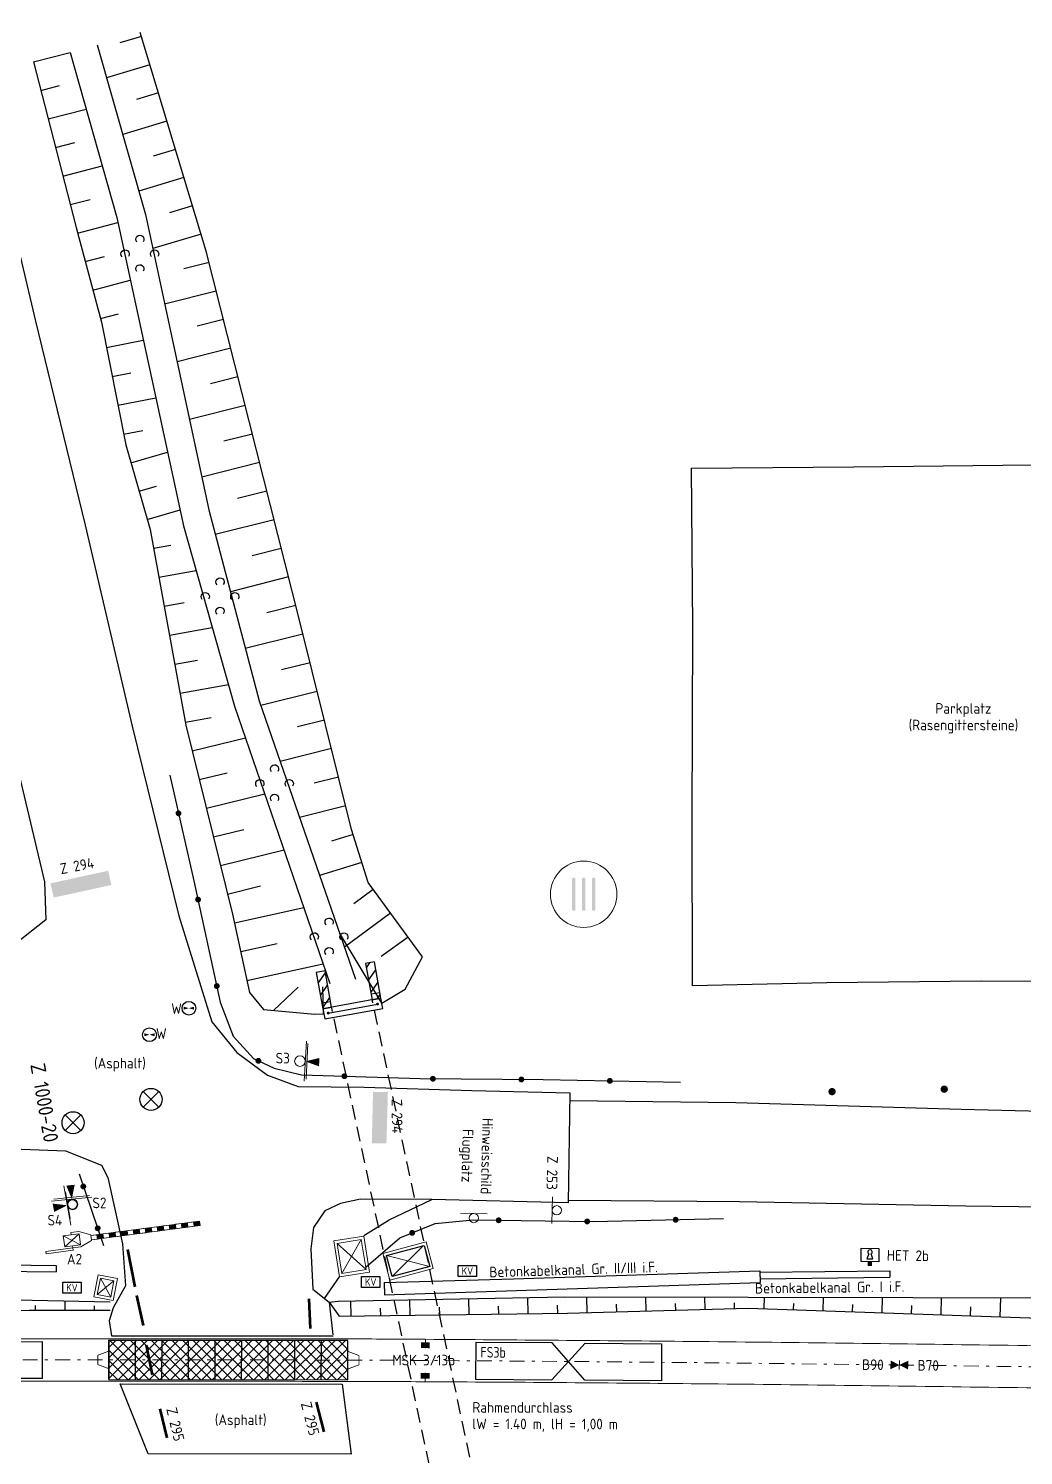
# Model space of a CAD drawing. Header units: metres. Extents: x 3570518 to 3570657, y 5731001 to 5731105.
# Drawn here: x 3570582.91 to 3570616.63, y 5731056.21 to 5731104.6 of the extents above; entities that cross this region are included whole.
import ezdxf
from ezdxf.enums import TextEntityAlignment as Align

# ---------------------------------------------------------------- set-up
doc = ezdxf.new("R2010")
doc.units = ezdxf.units.M
doc.header["$LTSCALE"] = 10
doc.header["$MEASUREMENT"] = 0
doc.linetypes.add('( Dashdot )', pattern=[1.001, 0.5, -0.25, 0.001, -0.25])
doc.linetypes.add('( Dashed )', pattern=[0.75, 0.5, -0.25])
for name, color, linetype in [('VG-BLO-Bauwerke', 7, 'Continuous'), ('VG-BLO-befestigte Flächen', 7, 'Continuous'), ('VG-BLO-BUE Belag', 7, 'Continuous'), ('VG-BLO-Einfriedungen', 7, 'Continuous'), ('VG-BLO-Gleisschotter', 7, 'Continuous'), ('VG-BLO-Kabeltiefbau', 7, 'Continuous'), ('VG-BLO-LST', 7, 'Continuous'), ('VG-BLO-Schotter', 7, 'Continuous'), ('VG-BLO-Strassen_Wege', 7, 'Continuous'), ('VG-BLO-Topographie', 7, 'Continuous'), ('VG-BLO-Versorgung', 7, 'Continuous'), ('VG-BLO-Vkz', 7, 'Continuous')]:
    doc.layers.add(name, color=color, linetype=linetype)
for name, color, linetype, lineweight in [('VG-BLO-Buesicherung', 7, 'Continuous', 13), ('VG-BLO-Fahrbahnmarkierung', 7, 'Continuous', 53), ('VG-BLO-Gleise', 7, 'Continuous', 20)]:
    doc.layers.add(name, color=color, linetype=linetype, lineweight=lineweight)
doc.styles.add('ISO8', font='isocp.shx')
doc.styles.add('ISOCP', font='isocp.shx')
doc.styles.add('Style-isocp', font='isocp.shx')

# ---------------------------------------------------------------- blocks, each defined once
blk = doc.blocks.new('KBlech')
at = {"layer": 'VG-BLO-BUE Belag', "const_width": 0.025, "flags": 128}
for points in [[(-0.014, -0.292), (-0.375, -0.157), (-0.375, 0.158), (-0.014, 0.293)], [(-0.014, 0.293), (-0.014, 0.327)], [(0, -0.327), (0, 0.327)], [(-0.014, -0.327), (-0.014, -0.292)]]:
    blk.add_lwpolyline(points, dxfattribs=at)
blk = doc.blocks.new('Schalter')
at = {"layer": 'VG-BLO-LST', "ltscale": 0.1, "flags": 128}
blk.add_lwpolyline([(-0.2, 0.35), (0.2, 0.35), (0.2, 0.05), (-0.2, 0.05)], close=True, dxfattribs=at)
blk.add_lwpolyline([(-0.029, 0.226), (-0.068, 0.11), (0.068, 0.11), (0.029, 0.226)], dxfattribs=at)
at = {"layer": 'VG-BLO-LST', "ltscale": 0.1}
blk.add_arc((0, 0.267), 0.05, 305.2614, 234.7386, dxfattribs=at)
at = {"layer": 'VG-BLO-LST', "ltscale": 0.1, "extrusion": (0, 0, -1)}
blk.add_solid([(0.05, 0.05), (-0.05, 0.05), (0.05, -0.05), (-0.05, -0.05)], dxfattribs=at)
blk = doc.blocks.new('Schaltkontakt')
at = {"layer": 'VG-BLO-befestigte Flächen', "linetype": 'Continuous', "lineweight": 0}
blk.add_line((0, -0.3), (0, 0), dxfattribs=at)
blk.add_solid([(-0.15, -0.1), (0.15, -0.1), (-0.15, -0.3), (0.15, -0.3)], dxfattribs=at)
blk = doc.blocks.new('KV_1')
at = {"layer": 'VG-BLO-LST', "linetype": 'Continuous', "flags": 128}
blk.add_lwpolyline([(-0.25, 0.15), (0.25, 0.15), (0.25, -0.15), (-0.25, -0.15)], close=True, dxfattribs=at)
at = {"layer": 'VG-BLO-LST', "linetype": 'Continuous', "style": 'ISO8'}
blk.add_text('KV', height=0.2, dxfattribs=at).set_placement((0, 0), align=Align.MIDDLE_CENTER)
blk = doc.blocks.new('Schacht-1')
at = {"layer": 'VG-BLO-Versorgung'}
for p, q in [((-0.354, 0.354), (0.354, -0.354)), ((-0.354, -0.354), (0.354, 0.354))]:
    blk.add_line(p, q, dxfattribs=at)
blk.add_circle((0, 0), 0.5, dxfattribs=at)
blk = doc.blocks.new('Geländer')
at = {"layer": 'VG-BLO-Bauwerke', "linetype": 'Continuous', "lineweight": 0}
h = blk.add_hatch(color=256, dxfattribs=at)
edge = h.paths.add_edge_path()
edge.add_arc((0, 0), 0.1, 359.99999, 719.99999)
blk = doc.blocks.new('Poller')
at = {"layer": 'VG-BLO-Einfriedungen', "ltscale": 0.1}
h = blk.add_hatch(color=256, dxfattribs=at)
edge = h.paths.add_edge_path()
edge.add_arc((0, 0), 0.1, 0, 360)
blk = doc.blocks.new('115101')
at = {"layer": 'VG-BLO-Versorgung'}
blk.add_circle((0, 0), 0.232, dxfattribs=at)
for points in [[(0, 0), (-0.175, -0.05), (-0.175, 0.05)], [(0.175, -0.05), (0, 0), (0.175, 0.05)]]:
    blk.add_solid(points, dxfattribs=at)
blk = doc.blocks.new('Lz-RB-AK')
at = {"layer": 'VG-BLO-Buesicherung', "linetype": 'Continuous', "lineweight": 13}
blk.add_line((0.12, -0.451), (0.12, 0.459), dxfattribs=at)
at = {"layer": 'VG-BLO-Buesicherung', "lineweight": 20, "ltscale": 0.1}
blk.add_line((0.159, -0.401), (0.159, 0.409), dxfattribs=at)
at = {"layer": 'VG-BLO-Buesicherung', "linetype": 'Continuous', "lineweight": 13}
blk.add_circle((0, 0), 0.12, dxfattribs=at)
at = {"layer": 'VG-BLO-Buesicherung', "linetype": 'Continuous', "lineweight": 0, "extrusion": (0, 0, -1)}
blk.add_solid([(-0.12, 0), (-0.436, -0.095), (-0.436, 0.095)], dxfattribs=at)
blk = doc.blocks.new('Lz-RB')
at = {"layer": 'VG-BLO-Buesicherung', "linetype": 'Continuous', "lineweight": 13}
blk.add_line((0.12, -0.451), (0.12, 0.459), dxfattribs=at)
blk.add_circle((0, 0), 0.12, dxfattribs=at)
at = {"layer": 'VG-BLO-Buesicherung', "linetype": 'Continuous', "lineweight": 0, "extrusion": (0, 0, -1)}
blk.add_solid([(-0.12, 0), (-0.436, -0.095), (-0.436, 0.095)], dxfattribs=at)
blk = doc.blocks.new('Vkz_1')
at = {"layer": 'VG-BLO-Vkz', "linetype": 'Continuous', "lineweight": 20}
blk.add_line((-0.455, -0.158), (0.455, -0.158), dxfattribs=at)
at = {"layer": 'VG-BLO-Vkz', "linetype": 'Continuous', "lineweight": 0}
blk.add_circle((0, 0), 0.158, dxfattribs=at)
blk = doc.blocks.new('Schranke_4m2')
at = {"layer": 'VG-BLO-Buesicherung', "ltscale": 0.2}
for p, q in [((0.263, -0.182), (-0.263, 0.182)), ((-0.263, 0.182), (0.262, 0.182)), ((-0.263, 0.182), (-0.262, -0.182)), ((-0.262, -0.182), (0.262, 0.182)), ((0, 0.182), (0, 0.255)), ((0, 0.255), (0.262, 0.255)), ((0.262, 0.182), (0.263, -0.182)), ((-0.9, -0.255), (0, -0.255)), ((-0.262, -0.182), (0.263, -0.182)), ((0, -0.182), (0, -0.255)), ((0, -0.255), (0, -0.327)), ((0, -0.255), (0.263, -0.255))]:
    blk.add_line(p, q, dxfattribs=at)
at = {"layer": 'VG-BLO-Buesicherung', "ltscale": 0.2, "flags": 128}
for points in [[(0.262, 0.255), (0.637, 0.091), (0.639, 0.073)], [(-0.9, -0.327), (-0.9, -0.255)], [(-0.9, -0.327), (0, -0.327)], [(0.263, -0.255), (0.637, -0.091), (0.639, -0.073)]]:
    blk.add_lwpolyline(points, dxfattribs=at)
for points in [[(0.639, 0.073), (4.239, 0.073), (4.239, -0.073), (0.639, -0.073)], [(0.639, 0.073), (0.839, 0.073), (0.839, -0.073), (0.639, -0.073)], [(1.039, 0.073), (1.239, 0.073), (1.239, -0.073), (1.039, -0.073)], [(1.439, 0.073), (1.639, 0.073), (1.639, -0.073), (1.439, -0.073)], [(1.839, 0.073), (2.039, 0.073), (2.039, -0.073), (1.839, -0.073)], [(2.239, 0.073), (2.439, 0.073), (2.439, -0.073), (2.239, -0.073)], [(2.639, 0.073), (2.839, 0.073), (2.839, -0.073), (2.639, -0.073)], [(3.039, 0.073), (3.239, 0.073), (3.239, -0.073), (3.039, -0.073)], [(3.439, 0.073), (3.639, 0.073), (3.639, -0.073), (3.439, -0.073)], [(3.839, 0.073), (4.039, 0.073), (4.039, -0.073), (3.839, -0.073)]]:
    blk.add_lwpolyline(points, close=True, dxfattribs=at)
at = {"layer": 'VG-BLO-Buesicherung', "ltscale": 0.2, "extrusion": (0, 0, -1)}
for points in [[(-0.839, 0.073), (-1.039, 0.073), (-0.839, -0.073), (-1.039, -0.073)], [(-1.239, 0.073), (-1.439, 0.073), (-1.239, -0.073), (-1.439, -0.073)], [(-2.039, 0.073), (-2.239, 0.073), (-2.039, -0.073), (-2.239, -0.073)], [(-2.439, 0.073), (-2.639, 0.073), (-2.439, -0.073), (-2.639, -0.073)], [(-2.839, 0.073), (-3.039, 0.073), (-2.839, -0.073), (-3.039, -0.073)], [(-4.039, 0.073), (-4.239, 0.073), (-4.039, -0.073), (-4.239, -0.073)]]:
    blk.add_solid(points, dxfattribs=at)
at = {"layer": 'VG-BLO-Buesicherung', "ltscale": 0.2}
for points in [[(1.639, 0.073), (1.839, 0.073), (1.639, -0.073), (1.839, -0.073)], [(3.239, 0.073), (3.439, 0.073), (3.239, -0.073), (3.439, -0.073)], [(3.639, 0.073), (3.839, 0.073), (3.639, -0.073), (3.839, -0.073)]]:
    blk.add_solid(points, dxfattribs=at)
blk = doc.blocks.new('Gebuesch')
at = {"layer": 'VG-BLO-Schotter', "ltscale": 0.2, "extrusion": (0, 0, -1)}
for centre in [(0, 0.5), (0.5, 0), (-0.5, 0), (0, -0.5)]:
    blk.add_arc(centre, 0.139, 317.0326, 217.2426, dxfattribs=at)
blk = doc.blocks.new('SW_1')
at = {"layer": 'VG-BLO-Gleise'}
blk.add_line((0, -0.15), (0, 0.15), dxfattribs=at)
at = {"layer": 'VG-BLO-Gleise', "extrusion": (0, 0, -1)}
blk.add_solid([(0.3, 0.15), (0, 0), (0.3, -0.15)], dxfattribs=at)
at = {"layer": 'VG-BLO-Gleise'}
blk.add_solid([(0.3, 0.15), (0, 0), (0.3, -0.15)], dxfattribs=at)
blk = doc.blocks.new('Q3')
at = {"lineweight": 0}
h = blk.add_hatch(color=256, dxfattribs=at)
edge = h.paths.add_edge_path()
edge.add_spline(control_points=[(-0.449, -0.75), (-0.524, -0.75), (-0.524, -0.675)], knot_values=[0, 0, 0, 1, 1, 1], degree=2, periodic=0)
edge.add_line((-0.524, -0.675), (-0.524, 0.675))
edge.add_spline(control_points=[(-0.524, 0.675), (-0.524, 0.75), (-0.449, 0.75)], knot_values=[0, 0, 0, 1, 1, 1], degree=2, periodic=0)
edge.add_spline(control_points=[(-0.449, 0.75), (-0.374, 0.75), (-0.374, 0.675)], knot_values=[0, 0, 0, 1, 1, 1], degree=2, periodic=0)
edge.add_line((-0.374, 0.675), (-0.374, -0.675))
edge.add_spline(control_points=[(-0.374, -0.675), (-0.374, -0.75), (-0.449, -0.75)], knot_values=[0, 0, 0, 1, 1, 1], degree=2, periodic=0)
h = blk.add_hatch(color=256, dxfattribs=at)
edge = h.paths.add_edge_path()
edge.add_spline(control_points=[(0.001, -0.75), (-0.074, -0.75), (-0.074, -0.675)], knot_values=[0, 0, 0, 1, 1, 1], degree=2, periodic=0)
edge.add_line((-0.074, -0.675), (-0.074, 0.675))
edge.add_spline(control_points=[(-0.074, 0.675), (-0.074, 0.75), (0.001, 0.75)], knot_values=[0, 0, 0, 1, 1, 1], degree=2, periodic=0)
edge.add_spline(control_points=[(0.001, 0.75), (0.076, 0.75), (0.076, 0.675)], knot_values=[0, 0, 0, 1, 1, 1], degree=2, periodic=0)
edge.add_line((0.076, 0.675), (0.076, -0.675))
edge.add_spline(control_points=[(0.076, -0.675), (0.076, -0.75), (0.001, -0.75)], knot_values=[0, 0, 0, 1, 1, 1], degree=2, periodic=0)
h = blk.add_hatch(color=256, dxfattribs=at)
edge = h.paths.add_edge_path()
edge.add_spline(control_points=[(0.45, -0.75), (0.375, -0.75), (0.375, -0.675)], knot_values=[0, 0, 0, 1, 1, 1], degree=2, periodic=0)
edge.add_line((0.375, -0.675), (0.375, 0.675))
edge.add_spline(control_points=[(0.375, 0.675), (0.375, 0.75), (0.45, 0.75)], knot_values=[0, 0, 0, 1, 1, 1], degree=2, periodic=0)
edge.add_spline(control_points=[(0.45, 0.75), (0.525, 0.75), (0.525, 0.675)], knot_values=[0, 0, 0, 1, 1, 1], degree=2, periodic=0)
edge.add_line((0.525, 0.675), (0.525, -0.675))
edge.add_spline(control_points=[(0.525, -0.675), (0.525, -0.75), (0.45, -0.75)], knot_values=[0, 0, 0, 1, 1, 1], degree=2, periodic=0)
at = {"lineweight": 0, "ltscale": 0.1}
blk.add_circle((0, 0), 1.5, dxfattribs=at)
blk = doc.blocks.new('Leitplanke')
at = {"layer": 'VG-BLO-Einfriedungen', "ltscale": 0.1}
h = blk.add_hatch(color=256, dxfattribs=at)
edge = h.paths.add_edge_path()
edge.add_arc((0, 0), 0.2, 359.99999, 719.99999)

msp = doc.modelspace()

# ---------------------------------------------------------------- linework, layer by layer
at = {"layer": 'VG-BLO-Bauwerke'}
for p, q in [((3570594.358, 5731072.754), (3570594.475, 5731072.924)), ((3570592.725, 5731072.232), (3570592.967, 5731072.58)), ((3570594.434, 5731072.337), (3570594.675, 5731072.686)), ((3570592.801, 5731071.814), (3570593.043, 5731072.163)), ((3570594.51, 5731071.92), (3570594.751, 5731072.268)), ((3570592.877, 5731071.397), (3570593.119, 5731071.746)), ((3570594.721, 5731071.698), (3570594.827, 5731071.851))]:
    msp.add_line(p, q, dxfattribs=at)
at = {"layer": 'VG-BLO-Bauwerke', "ltscale": 0.1}
for p, q in [((3570593.178, 5731071.417), (3570592.955, 5731072.647)), ((3570592.847, 5731071.56), (3570593.143, 5731071.614)), ((3570593.062, 5731071.218), (3570594.735, 5731071.522)), ((3570594.52, 5731071.865), (3570594.815, 5731071.918)), ((3570592.946, 5731071.019), (3570594.913, 5731071.377))]:
    msp.add_line(p, q, dxfattribs=at)
at = {"layer": 'VG-BLO-Bauwerke', "linetype": '( Dashed )', "ltscale": 0.1}
for p, q in [((3570598.804, 5731051.758), (3570594.552, 5731071.689)), ((3570597.435, 5731051.466), (3570593.182, 5731071.396))]:
    msp.add_line(p, q, dxfattribs=at)
at = {"layer": 'VG-BLO-Bauwerke', "ltscale": 0.1, "flags": 128}
for points in [[(3570594.556, 5731071.668), (3570594.851, 5731071.721), (3570594.627, 5731072.951), (3570594.332, 5731072.898)], [(3570592.883, 5731071.364), (3570593.178, 5731071.417), (3570592.955, 5731072.647), (3570592.659, 5731072.593)], [(3570592.946, 5731071.019), (3570594.913, 5731071.377), (3570594.851, 5731071.721), (3570592.883, 5731071.364)]]:
    msp.add_lwpolyline(points, close=True, dxfattribs=at)
at = {"layer": 'VG-BLO-befestigte Flächen', "ltscale": 0.1}
msp.add_line((3570592.935, 5731061.541), (3570593.444, 5731062.273), dxfattribs=at)
at = {"layer": 'VG-BLO-befestigte Flächen', "ltscale": 0.1, "flags": 128}
for points in [[(3570605.382, 5731089.693), (3570610.88, 5731089.745), (3570616.93, 5731089.806), (3570621.956, 5731089.829), (3570626.007, 5731089.863), (3570626.006, 5731084.252), (3570626.074, 5731077.959), (3570626.116, 5731072.345), (3570621.659, 5731072.267), (3570615.195, 5731072.299), (3570609.966, 5731072.239), (3570605.411, 5731072.145), (3570605.398, 5731077.77), (3570605.418, 5731084.307), (3570605.382, 5731089.693)], [(3570594.268, 5731063.676), (3570595.126, 5731064.205), (3570596.57, 5731064.892)]]:
    msp.add_lwpolyline(points, dxfattribs=at)
at = {"layer": 'VG-BLO-BUE Belag', "ltscale": 0.1}
for p, q in [((3570585.629, 5731058.788), (3570585.631, 5731060.123)), ((3570585.652, 5731060.123), (3570593.709, 5731060.114)), ((3570586.529, 5731058.787), (3570586.531, 5731060.122)), ((3570587.429, 5731058.786), (3570587.431, 5731060.121)), ((3570588.329, 5731058.785), (3570588.331, 5731060.12)), ((3570589.229, 5731058.784), (3570589.231, 5731060.119)), ((3570590.129, 5731058.783), (3570590.131, 5731060.118)), ((3570591.029, 5731058.782), (3570591.031, 5731060.117)), ((3570591.929, 5731058.781), (3570591.931, 5731060.116)), ((3570592.829, 5731058.78), (3570592.831, 5731060.115)), ((3570593.729, 5731058.779), (3570593.731, 5731060.114))]:
    msp.add_line(p, q, dxfattribs=at)
at = {"layer": 'VG-BLO-BUE Belag'}
for p, q in [((3570585.629, 5731058.82), (3570586.933, 5731060.121)), ((3570585.63, 5731059.881), (3570585.873, 5731060.122)), ((3570585.63, 5731059.527), (3570586.226, 5731060.122)), ((3570585.63, 5731059.174), (3570586.58, 5731060.122)), ((3570585.647, 5731060.123), (3570586.98, 5731058.786)), ((3570585.95, 5731058.787), (3570587.287, 5731060.121)), ((3570586, 5731060.122), (3570587.334, 5731058.786)), ((3570586.304, 5731058.787), (3570587.64, 5731060.12)), ((3570586.354, 5731060.122), (3570587.687, 5731058.785)), ((3570586.657, 5731058.787), (3570587.994, 5731060.12)), ((3570586.707, 5731060.121), (3570588.041, 5731058.785)), ((3570587.011, 5731058.786), (3570588.347, 5731060.12)), ((3570587.061, 5731060.121), (3570588.394, 5731058.785)), ((3570587.364, 5731058.786), (3570588.701, 5731060.119)), ((3570587.414, 5731060.121), (3570588.748, 5731058.784)), ((3570587.718, 5731058.785), (3570589.054, 5731060.119)), ((3570587.768, 5731060.12), (3570589.102, 5731058.784)), ((3570588.072, 5731058.785), (3570589.408, 5731060.118)), ((3570588.122, 5731060.12), (3570589.455, 5731058.783)), ((3570588.425, 5731058.785), (3570589.762, 5731060.118)), ((3570588.475, 5731060.12), (3570589.809, 5731058.783)), ((3570588.779, 5731058.784), (3570590.115, 5731060.118)), ((3570588.829, 5731060.119), (3570590.162, 5731058.783)), ((3570589.132, 5731058.784), (3570590.469, 5731060.117)), ((3570589.182, 5731060.119), (3570590.516, 5731058.782)), ((3570589.486, 5731058.783), (3570590.822, 5731060.117)), ((3570589.536, 5731060.118), (3570590.869, 5731058.782)), ((3570589.839, 5731058.783), (3570591.176, 5731060.117)), ((3570589.889, 5731060.118), (3570591.223, 5731058.781)), ((3570590.193, 5731058.783), (3570591.529, 5731060.116)), ((3570590.243, 5731060.118), (3570591.576, 5731058.781)), ((3570590.546, 5731058.782), (3570591.883, 5731060.116)), ((3570590.596, 5731060.117), (3570591.93, 5731058.781)), ((3570590.9, 5731058.782), (3570592.236, 5731060.115)), ((3570590.95, 5731060.117), (3570592.284, 5731058.78)), ((3570591.254, 5731058.781), (3570592.59, 5731060.115)), ((3570591.304, 5731060.116), (3570592.637, 5731058.78)), ((3570591.607, 5731058.781), (3570592.944, 5731060.115)), ((3570591.657, 5731060.116), (3570592.991, 5731058.78)), ((3570591.961, 5731058.781), (3570593.297, 5731060.114)), ((3570592.011, 5731060.116), (3570593.344, 5731058.779)), ((3570592.314, 5731058.78), (3570593.651, 5731060.114)), ((3570592.364, 5731060.115), (3570593.698, 5731058.779)), ((3570592.718, 5731060.115), (3570593.73, 5731059.101)), ((3570593.071, 5731060.114), (3570593.73, 5731059.454)), ((3570593.425, 5731060.114), (3570593.73, 5731059.808)), ((3570585.63, 5731059.785), (3570586.627, 5731058.787)), ((3570585.63, 5731059.432), (3570586.273, 5731058.787)), ((3570592.668, 5731058.78), (3570593.73, 5731059.84)), ((3570593.021, 5731058.779), (3570593.73, 5731059.487)), ((3570585.63, 5731059.078), (3570585.92, 5731058.787)), ((3570593.375, 5731058.779), (3570593.73, 5731059.133)), ((3570593.728, 5731058.779), (3570593.729, 5731058.779))]:
    msp.add_line(p, q, dxfattribs=at)
at = {"layer": 'VG-BLO-BUE Belag', "ltscale": 0.1, "flags": 128}
msp.add_lwpolyline([(3570585.631, 5731060.123), (3570585.629, 5731058.788), (3570593.729, 5731058.779), (3570593.731, 5731060.114)], close=True, dxfattribs=at)
at = {"layer": 'VG-BLO-Einfriedungen', "ltscale": 0.1}
msp.add_line((3570584.617, 5731065.763), (3570585.45, 5731063.336), dxfattribs=at)
at = {"layer": 'VG-BLO-Einfriedungen', "ltscale": 0.1, "flags": 128}
for points in [[(3570587.69, 5731079.288), (3570588.514, 5731075.705), (3570589.403, 5731071.587), (3570589.84, 5731070.436), (3570590.527, 5731069.678), (3570591.234, 5731069.343), (3570592.159, 5731069.124), (3570596.182, 5731068.994), (3570600.344, 5731068.959), (3570604.998, 5731068.875)], [(3570594.353, 5731062.608), (3570595.494, 5731063.594), (3570596.69, 5731064.085), (3570597.976, 5731064.201), (3570602.042, 5731064.148), (3570606.462, 5731064.245)]]:
    msp.add_lwpolyline(points, dxfattribs=at)
at = {"layer": 'VG-BLO-Fahrbahnmarkierung', "ltscale": 0.1}
for p, q in [((3570586.262, 5731063.2), (3570586.509, 5731061.929)), ((3570586.568, 5731061.642), (3570586.79, 5731060.621)), ((3570592.411, 5731061.529), (3570592.446, 5731060.519)), ((3570586.889, 5731059.96), (3570587.094, 5731058.953)), ((3570592.656, 5731058.024), (3570592.919, 5731057.014)), ((3570587.354, 5731057.797), (3570587.594, 5731056.81))]:
    msp.add_line(p, q, dxfattribs=at)
at = {"layer": 'VG-BLO-Fahrbahnmarkierung', "lineweight": 0, "ltscale": 0.1, "extrusion": (0, 0, -1)}
msp.add_solid([(-3570583.648, 5731075.616), (-3570585.605, 5731076.043), (-3570583.758, 5731075.133), (-3570585.715, 5731075.561)], dxfattribs=at)
at = {"layer": 'VG-BLO-Fahrbahnmarkierung', "lineweight": 0, "ltscale": 0.1}
msp.add_solid([(3570594.582, 5731068.54), (3570595.086, 5731068.547), (3570594.54, 5731066.794), (3570595.037, 5731066.802)], dxfattribs=at)
at = {"layer": 'VG-BLO-Gleise', "ltscale": 0.1}
for points, knots in [([(3570520.003, 5731059.248), (3570523.704, 5731059.344), (3570527.406, 5731059.44), (3570531.107, 5731059.536), (3570534.799, 5731059.632), (3570538.491, 5731059.701), (3570542.183, 5731059.769), (3570545.871, 5731059.837), (3570549.559, 5731059.897), (3570553.247, 5731059.948), (3570556.49, 5731059.993), (3570559.734, 5731060.03), (3570562.977, 5731060.061), (3570566.522, 5731060.094), (3570570.066, 5731060.122), (3570573.611, 5731060.14), (3570577.01, 5731060.157), (3570580.41, 5731060.171), (3570583.809, 5731060.173), (3570584.423, 5731060.173), (3570585.037, 5731060.173), (3570585.651, 5731060.173), (3570588.338, 5731060.172), (3570591.024, 5731060.171), (3570593.711, 5731060.167), (3570594.593, 5731060.166), (3570595.475, 5731060.16), (3570596.357, 5731060.154), (3570599.361, 5731060.134), (3570602.365, 5731060.111), (3570605.369, 5731060.081), (3570608.624, 5731060.048), (3570611.879, 5731060.007), (3570615.134, 5731059.963), (3570618.6, 5731059.916), (3570622.065, 5731059.865), (3570625.531, 5731059.804), (3570628.919, 5731059.744), (3570632.306, 5731059.672), (3570635.694, 5731059.595), (3570639.363, 5731059.512), (3570643.032, 5731059.432), (3570646.7, 5731059.326), (3570650.179, 5731059.225), (3570653.658, 5731059.124), (3570657.137, 5731059.023)], [0, 0, 0, 0, 0.080987, 0.080987, 0.080987, 0.16176, 0.16176, 0.16176, 0.242439, 0.242439, 0.242439, 0.313385, 0.313385, 0.313385, 0.39092, 0.39092, 0.39092, 0.465275, 0.465275, 0.465275, 0.478705, 0.478705, 0.478705, 0.537471, 0.537471, 0.537471, 0.556763, 0.556763, 0.556763, 0.622472, 0.622472, 0.622472, 0.693674, 0.693674, 0.693674, 0.769488, 0.769488, 0.769488, 0.843602, 0.843602, 0.843602, 0.923871, 0.923871, 0.923871, 1, 1, 1, 1]), ([(3570520.063, 5731057.813), (3570523.762, 5731057.908), (3570527.462, 5731058.003), (3570531.161, 5731058.098), (3570534.851, 5731058.193), (3570538.542, 5731058.263), (3570542.233, 5731058.332), (3570545.918, 5731058.401), (3570549.603, 5731058.462), (3570553.289, 5731058.513), (3570556.53, 5731058.558), (3570559.77, 5731058.596), (3570563.011, 5731058.626), (3570566.555, 5731058.659), (3570570.1, 5731058.687), (3570573.644, 5731058.704), (3570577.045, 5731058.72), (3570580.447, 5731058.731), (3570583.848, 5731058.736), (3570584.449, 5731058.737), (3570585.05, 5731058.737), (3570585.651, 5731058.737), (3570588.336, 5731058.736), (3570591.021, 5731058.732), (3570593.706, 5731058.725), (3570594.594, 5731058.723), (3570595.481, 5731058.72), (3570596.368, 5731058.715), (3570599.367, 5731058.7), (3570602.366, 5731058.678), (3570605.365, 5731058.649), (3570608.618, 5731058.618), (3570611.871, 5731058.577), (3570615.124, 5731058.532), (3570618.586, 5731058.485), (3570622.048, 5731058.432), (3570625.51, 5731058.371), (3570628.9, 5731058.311), (3570632.289, 5731058.24), (3570635.678, 5731058.163), (3570639.348, 5731058.079), (3570643.017, 5731057.996), (3570646.686, 5731057.89), (3570650.157, 5731057.789), (3570653.627, 5731057.689), (3570657.098, 5731057.588)], [0, 0, 0, 0, 0.081001, 0.081001, 0.081001, 0.161804, 0.161804, 0.161804, 0.242482, 0.242482, 0.242482, 0.313422, 0.313422, 0.313422, 0.391006, 0.391006, 0.391006, 0.465457, 0.465457, 0.465457, 0.478616, 0.478616, 0.478616, 0.537386, 0.537386, 0.537386, 0.556807, 0.556807, 0.556807, 0.622454, 0.622454, 0.622454, 0.693664, 0.693664, 0.693664, 0.769452, 0.769452, 0.769452, 0.843657, 0.843657, 0.843657, 0.923999, 0.923999, 0.923999, 1, 1, 1, 1])]:
    msp.add_open_spline(points, degree=3, knots=knots, dxfattribs=at)
at = {"layer": 'VG-BLO-Gleise', "linetype": '( Dashdot )', "lineweight": 0, "ltscale": 0.1}
msp.add_open_spline([(3570520.022, 5731058.531), (3570523.722, 5731058.627), (3570527.423, 5731058.723), (3570531.124, 5731058.819), (3570534.814, 5731058.914), (3570538.505, 5731058.983), (3570542.196, 5731059.052), (3570545.883, 5731059.12), (3570549.57, 5731059.18), (3570553.257, 5731059.231), (3570556.499, 5731059.275), (3570559.741, 5731059.313), (3570562.984, 5731059.344), (3570566.527, 5731059.377), (3570570.071, 5731059.405), (3570573.615, 5731059.423), (3570577.013, 5731059.44), (3570580.412, 5731059.454), (3570583.81, 5731059.456), (3570584.424, 5731059.456), (3570585.037, 5731059.456), (3570585.651, 5731059.456), (3570588.337, 5731059.455), (3570591.023, 5731059.454), (3570593.709, 5731059.45), (3570594.59, 5731059.448), (3570595.471, 5731059.442), (3570596.352, 5731059.437), (3570599.356, 5731059.417), (3570602.359, 5731059.394), (3570605.362, 5731059.364), (3570608.616, 5731059.331), (3570611.87, 5731059.289), (3570615.124, 5731059.246), (3570618.589, 5731059.199), (3570622.054, 5731059.148), (3570625.518, 5731059.087), (3570628.905, 5731059.027), (3570632.291, 5731058.954), (3570635.678, 5731058.878), (3570639.346, 5731058.795), (3570643.014, 5731058.715), (3570646.681, 5731058.609), (3570650.159, 5731058.508), (3570653.638, 5731058.407), (3570657.116, 5731058.306)], degree=3, knots=[0, 0, 0, 0, 0.080997, 0.080997, 0.080997, 0.161768, 0.161768, 0.161768, 0.242446, 0.242446, 0.242446, 0.31339, 0.31339, 0.31339, 0.390925, 0.390925, 0.390925, 0.465281, 0.465281, 0.465281, 0.478705, 0.478705, 0.478705, 0.537475, 0.537475, 0.537475, 0.556753, 0.556753, 0.556753, 0.622462, 0.622462, 0.622462, 0.693666, 0.693666, 0.693666, 0.76948, 0.76948, 0.76948, 0.843591, 0.843591, 0.843591, 0.923862, 0.923862, 0.923862, 1, 1, 1, 1], dxfattribs=at)
at = {"layer": 'VG-BLO-Gleisschotter', "ltscale": 0.1}
for p, q in [((3570583.145, 5731061.139), (3570583.145, 5731061.302)), ((3570584.145, 5731061.142), (3570584.144, 5731061.447)), ((3570593.842, 5731060.941), (3570593.834, 5731061.455)), ((3570595.842, 5731060.969), (3570595.834, 5731061.494)), ((3570597.841, 5731060.997), (3570597.834, 5731061.532)), ((3570599.841, 5731061.025), (3570599.833, 5731061.57)), ((3570600.841, 5731061.039), (3570600.837, 5731061.314)), ((3570601.841, 5731061.062), (3570601.826, 5731061.593)), ((3570602.84, 5731061.09), (3570602.834, 5731061.34)), ((3570603.84, 5731061.117), (3570603.827, 5731061.589)), ((3570604.84, 5731061.145), (3570604.834, 5731061.366)), ((3570605.839, 5731061.172), (3570605.828, 5731061.585)), ((3570606.839, 5731061.2), (3570606.834, 5731061.391)), ((3570607.838, 5731061.193), (3570607.852, 5731061.581)), ((3570608.838, 5731061.159), (3570608.845, 5731061.369)), ((3570609.837, 5731061.125), (3570609.853, 5731061.576)), ((3570610.837, 5731061.09), (3570610.845, 5731061.332)), ((3570611.836, 5731061.056), (3570611.854, 5731061.571)), ((3570613.835, 5731060.988), (3570613.855, 5731061.567)), ((3570615.834, 5731060.919), (3570615.856, 5731061.562)), ((3570585.145, 5731061.145), (3570585.145, 5731061.287)), ((3570594.842, 5731060.955), (3570594.838, 5731061.215)), ((3570596.841, 5731060.983), (3570596.838, 5731061.248)), ((3570598.841, 5731061.011), (3570598.837, 5731061.281)), ((3570612.835, 5731061.022), (3570612.845, 5731061.296)), ((3570614.834, 5731060.953), (3570614.845, 5731061.259))]:
    msp.add_line(p, q, dxfattribs=at)
at = {"layer": 'VG-BLO-Gleisschotter', "ltscale": 0.1, "flags": 128}
for points in [[(3570585.675, 5731061.418), (3570583.028, 5731061.468), (3570571.92, 5731061.513), (3570561.235, 5731061.466), (3570550.53, 5731061.568), (3570539.17, 5731061.338), (3570527.803, 5731061.151), (3570517.934, 5731060.803)], [(3570593.09, 5731061.415), (3570593.403, 5731061.447), (3570601.088, 5731061.594), (3570607.295, 5731061.582), (3570618.454, 5731061.556), (3570630.404, 5731061.35), (3570642.98, 5731060.999), (3570656.365, 5731060.619)], [(3570593.09, 5731061.415), (3570593.43, 5731060.935), (3570601.169, 5731061.044), (3570607.292, 5731061.212), (3570618.493, 5731060.828), (3570630.31, 5731060.952), (3570642.987, 5731060.437), (3570656.248, 5731060.105)], [(3570518.155, 5731060.305), (3570527.775, 5731060.548), (3570539.283, 5731060.876), (3570550.534, 5731060.892), (3570561.251, 5731061.044), (3570571.933, 5731061.008), (3570582.93, 5731061.138), (3570585.677, 5731061.147)]]:
    msp.add_lwpolyline(points, dxfattribs=at)
at = {"layer": 'VG-BLO-Kabeltiefbau', "lineweight": 0, "ltscale": 0.1}
for p, q in [((3570593.364, 5731063.408), (3570594.345, 5731062.518)), ((3570594.182, 5731063.538), (3570593.527, 5731062.387)), ((3570596.286, 5731063.327), (3570595.226, 5731062.286)), ((3570595.038, 5731062.994), (3570596.504, 5731062.627)), ((3570585.802, 5731062.134), (3570585.233, 5731061.676)), ((3570585.34, 5731062.224), (3570585.694, 5731061.586))]:
    msp.add_line(p, q, dxfattribs=at)
at = {"layer": 'VG-BLO-Kabeltiefbau', "ltscale": 0.1}
for p, q in [((3570583.842, 5731062.66), (3570583.839, 5731062.44)), ((3570607.689, 5731062.476), (3570607.702, 5731062.076)), ((3570607.691, 5731062.428), (3570612.099, 5731062.481)), ((3570612.099, 5731062.481), (3570612.102, 5731062.262)), ((3570594.955, 5731062.079), (3570594.967, 5731061.663)), ((3570607.698, 5731062.208), (3570612.102, 5731062.262))]:
    msp.add_line(p, q, dxfattribs=at)
at = {"layer": 'VG-BLO-Kabeltiefbau', "lineweight": 0, "ltscale": 0.1, "flags": 128}
for points in [[(3570593.25, 5731063.491), (3570593.444, 5731062.273), (3570594.459, 5731062.435), (3570594.265, 5731063.653)], [(3570593.364, 5731063.408), (3570593.527, 5731062.387), (3570594.345, 5731062.518), (3570594.182, 5731063.538)], [(3570594.915, 5731063.065), (3570596.386, 5731063.457), (3570596.626, 5731062.556), (3570595.155, 5731062.164)], [(3570585.261, 5731062.342), (3570585.115, 5731061.597), (3570585.773, 5731061.469), (3570585.919, 5731062.213)], [(3570585.34, 5731062.224), (3570585.233, 5731061.676), (3570585.694, 5731061.586), (3570585.802, 5731062.134)]]:
    msp.add_lwpolyline(points, close=True, dxfattribs=at)
at = {"layer": 'VG-BLO-Kabeltiefbau', "ltscale": 0.1, "flags": 128}
msp.add_lwpolyline([(3570595.038, 5731062.994), (3570596.315, 5731063.334), (3570596.504, 5731062.627), (3570595.226, 5731062.286)], close=True, dxfattribs=at)
for points in [[(3570570.625, 5731062.659), (3570577.881, 5731062.735), (3570583.842, 5731062.66)], [(3570570.627, 5731062.44), (3570577.88, 5731062.514), (3570583.839, 5731062.44)], [(3570594.955, 5731062.079), (3570599.345, 5731062.205), (3570607.689, 5731062.476)], [(3570594.967, 5731061.663), (3570607.702, 5731062.076)]]:
    msp.add_lwpolyline(points, dxfattribs=at)
at = {"layer": 'VG-BLO-LST', "flags": 128}
for points in [[(3570577.064, 5731060.062), (3570577.067, 5731058.812), (3570579.655, 5731058.819), (3570580.776, 5731060.072), (3570583.364, 5731060.079), (3570583.367, 5731058.829), (3570580.78, 5731058.822), (3570579.651, 5731060.069)], [(3570598.064, 5731060.049), (3570598.054, 5731058.799), (3570600.641, 5731058.779), (3570601.776, 5731060.02), (3570604.364, 5731060), (3570604.354, 5731058.75), (3570601.766, 5731058.77), (3570600.651, 5731060.029)]]:
    msp.add_lwpolyline(points, close=True, dxfattribs=at)
at = {"layer": 'VG-BLO-Strassen_Wege', "ltscale": 0.1, "flags": 128}
for points in [[(3570576.55, 5731104.604), (3570577.668, 5731099.92), (3570578.743, 5731095.422), (3570579.957, 5731090.328), (3570581.229, 5731085.081), (3570582.33, 5731080.38), (3570583.442, 5731075.67), (3570583.496, 5731074.374), (3570582.461, 5731073.565), (3570581.301, 5731072.463), (3570579.888, 5731071.609), (3570578.061, 5731070.68), (3570575.946, 5731069.98), (3570574.324, 5731069.54), (3570574.361, 5731069.432)], [(3570580.842, 5731104.41), (3570583.14, 5731094.68), (3570584.821, 5731087.76), (3570586.414, 5731080.948), (3570587.995, 5731074.519), (3570589.116, 5731070.919), (3570589.966, 5731069.878), (3570591.008, 5731069.112), (3570592.04, 5731068.725), (3570594.287, 5731068.701), (3570597.933, 5731068.587), (3570601.257, 5731068.511)], [(3570601.253, 5731068.249), (3570606.881, 5731068.179), (3570614.517, 5731067.96), (3570622.753, 5731067.751), (3570627.586, 5731067.62), (3570628.958, 5731067.948), (3570629.944, 5731068.218), (3570630.713, 5731069.027), (3570631.073, 5731069.818), (3570631.205, 5731070.512), (3570631.164, 5731071.196), (3570631.135, 5731071.303), (3570631.168, 5731076.408), (3570630.771, 5731077.17), (3570630.148, 5731077.71), (3570629.212, 5731077.973), (3570626.074, 5731077.959)], [(3570601.257, 5731068.511), (3570601.199, 5731064.781), (3570596.571, 5731064.892), (3570594.159, 5731064.907), (3570593.483, 5731064.754), (3570592.949, 5731064.508), (3570592.56, 5731063.95), (3570592.477, 5731063.227), (3570592.545, 5731061.859), (3570593.09, 5731061.415), (3570593.22, 5731060.308)], [(3570574.663, 5731066.3), (3570575.098, 5731066.191), (3570577.183, 5731066.335), (3570579.484, 5731066.521), (3570580.78, 5731066.521), (3570582.374, 5731066.608), (3570584.159, 5731066.544), (3570585.375, 5731066.064), (3570585.593, 5731065.637), (3570586.094, 5731063.392), (3570586.191, 5731061.971), (3570585.779, 5731061.222), (3570585.641, 5731060.781), (3570585.718, 5731060.272), (3570593.228, 5731060.266)], [(3570601.206, 5731064.875), (3570606.999, 5731064.827), (3570614.674, 5731064.684), (3570622.753, 5731064.575), (3570628.933, 5731064.384), (3570644.315, 5731064.239), (3570649.535, 5731064.118), (3570655.977, 5731064.133)], [(3570586.965, 5731056.266), (3570586.008, 5731058.647), (3570593.531, 5731058.633), (3570593.845, 5731056.258), (3570586.965, 5731056.266)]]:
    msp.add_lwpolyline(points, dxfattribs=at)
at = {"layer": 'VG-BLO-Topographie', "linetype": 'Continuous'}
for p, q in [((3570586.731, 5731104.335), (3570586.006, 5731104.116)), ((3570583.072, 5731103.477), (3570584.317, 5731103.796)), ((3570587.02, 5731103.377), (3570585.554, 5731102.935)), ((3570583.32, 5731102.508), (3570583.954, 5731102.671)), ((3570587.309, 5731102.42), (3570586.568, 5731102.196)), ((3570583.569, 5731101.539), (3570584.86, 5731101.871)), ((3570587.597, 5731101.462), (3570586.1, 5731101.011)), ((3570583.818, 5731100.571), (3570584.474, 5731100.74)), ((3570587.886, 5731100.505), (3570587.129, 5731100.277)), ((3570584.067, 5731099.602), (3570585.403, 5731099.945)), ((3570588.175, 5731099.548), (3570586.645, 5731099.086)), ((3570584.315, 5731098.634), (3570584.995, 5731098.808)), ((3570588.463, 5731098.59), (3570587.685, 5731098.356)), ((3570584.566, 5731097.666), (3570585.931, 5731098.032)), ((3570588.752, 5731097.633), (3570587.117, 5731097.14)), ((3570584.825, 5731096.7), (3570585.484, 5731096.877)), ((3570589.023, 5731096.671), (3570588.167, 5731096.454)), ((3570585.084, 5731095.734), (3570586.356, 5731096.075)), ((3570589.268, 5731095.701), (3570587.52, 5731095.259)), ((3570585.343, 5731094.768), (3570585.955, 5731094.932)), ((3570589.514, 5731094.732), (3570588.622, 5731094.506)), ((3570585.545, 5731093.789), (3570586.797, 5731094.037)), ((3570589.759, 5731093.762), (3570587.94, 5731093.302)), ((3570585.74, 5731092.808), (3570586.375, 5731092.934)), ((3570590.004, 5731092.792), (3570589.076, 5731092.558)), ((3570585.934, 5731091.827), (3570587.221, 5731092.082)), ((3570590.249, 5731091.823), (3570588.359, 5731091.345)), ((3570586.128, 5731090.846), (3570586.781, 5731090.975)), ((3570590.494, 5731090.853), (3570589.531, 5731090.61)), ((3570586.374, 5731089.878), (3570587.621, 5731090.236)), ((3570590.739, 5731089.884), (3570588.778, 5731089.388)), ((3570586.65, 5731088.917), (3570587.242, 5731089.087)), ((3570590.984, 5731088.914), (3570589.986, 5731088.662)), ((3570586.926, 5731087.955), (3570588.046, 5731088.277)), ((3570591.229, 5731087.945), (3570589.236, 5731087.441)), ((3570587.141, 5731086.98), (3570587.729, 5731087.088)), ((3570591.474, 5731086.975), (3570590.483, 5731086.725)), ((3570587.321, 5731085.996), (3570588.589, 5731086.229)), ((3570591.719, 5731086.006), (3570589.746, 5731085.507)), ((3570587.501, 5731085.013), (3570588.182, 5731085.137)), ((3570591.964, 5731085.036), (3570590.982, 5731084.788)), ((3570587.682, 5731084.029), (3570589.135, 5731084.295)), ((3570592.207, 5731084.066), (3570590.254, 5731083.58)), ((3570587.862, 5731083.045), (3570588.635, 5731083.187)), ((3570592.449, 5731083.096), (3570591.479, 5731082.854)), ((3570588.042, 5731082.062), (3570589.681, 5731082.362)), ((3570592.691, 5731082.126), (3570590.776, 5731081.649)), ((3570588.223, 5731081.078), (3570589.095, 5731081.238)), ((3570592.933, 5731081.155), (3570592.018, 5731080.928)), ((3570588.456, 5731080.106), (3570590.259, 5731080.55)), ((3570593.175, 5731080.185), (3570591.432, 5731079.751)), ((3570588.695, 5731079.135), (3570589.64, 5731079.368)), ((3570593.416, 5731079.215), (3570592.588, 5731079.009)), ((3570588.934, 5731078.164), (3570590.912, 5731078.651)), ((3570593.658, 5731078.245), (3570592.089, 5731077.853)), ((3570589.173, 5731077.193), (3570590.206, 5731077.447)), ((3570593.91, 5731077.277), (3570593.177, 5731077.05)), ((3570589.413, 5731076.222), (3570591.565, 5731076.752)), ((3570594.206, 5731076.322), (3570592.772, 5731075.877)), ((3570589.652, 5731075.251), (3570590.772, 5731075.527)), ((3570594.588, 5731075.41), (3570593.928, 5731074.927)), ((3570589.883, 5731074.278), (3570592.24, 5731074.793)), ((3570595.179, 5731074.603), (3570593.61, 5731073.455)), ((3570594.882, 5731071.549), (3570593.445, 5731073.933)), ((3570590.097, 5731073.301), (3570591.332, 5731073.571)), ((3570595.769, 5731073.796), (3570594.861, 5731073.131)), ((3570590.31, 5731072.324), (3570592.895, 5731072.889)), ((3570591.219, 5731071.31), (3570592.048, 5731072.095)), ((3570592.908, 5731071.191), (3570592.88, 5731072.102))]:
    msp.add_line(p, q, dxfattribs=at)
at = {"layer": 'VG-BLO-Topographie', "linetype": 'Continuous', "flags": 128}
for points in [[(3570594.882, 5731071.549), (3570595.676, 5731072.028), (3570596.259, 5731073.126), (3570594.416, 5731075.645), (3570593.857, 5731077.447), (3570592.078, 5731084.586), (3570588.926, 5731097.056), (3570586.691, 5731104.468)], [(3570585.237, 5731104.056), (3570586.87, 5731098.294), (3570589.016, 5731088.278), (3570590.72, 5731081.81), (3570593.985, 5731072.371)], [(3570583.072, 5731103.477), (3570584.515, 5731097.856), (3570585.376, 5731094.645), (3570586.2, 5731090.483), (3570587.025, 5731087.611), (3570588.241, 5731080.978), (3570589.818, 5731074.576), (3570590.399, 5731071.918), (3570590.868, 5731071.343), (3570592.605, 5731071.182), (3570592.914, 5731071.191)], [(3570584.317, 5731103.796), (3570585.895, 5731098.199), (3570588.162, 5731087.743), (3570589.888, 5731081.627), (3570593.123, 5731072.225)]]:
    msp.add_lwpolyline(points, dxfattribs=at)

# ---------------------------------------------------------------- block references
at = {"lineweight": 0, "ltscale": 0.1, "xscale": 0.75, "yscale": 0.75, "zscale": 0.75}
msp.add_blockref('Q3', (3570601.722, 5731075.247), dxfattribs=at)
at = {"layer": 'VG-BLO-Bauwerke', "linetype": 'Continuous', "lineweight": 0, "xscale": 0.5000000000000001, "yscale": 0.5000000000000001, "zscale": 0.5000000000000001, "rotation": 359.9366361167615}
for p in [(3570594.735, 5731071.522), (3570593.062, 5731071.218)]:
    msp.add_blockref('Geländer', p, dxfattribs=at)
at = {"layer": 'VG-BLO-befestigte Flächen', "linetype": 'Continuous', "lineweight": 0}
for p, rotation in [((3570596.357, 5731060.154), 359.6221179453931), ((3570596.35, 5731058.715), 179.7090402156691)]:
    msp.add_blockref('Schaltkontakt', p, dxfattribs=dict(at, rotation=rotation))
at = {"layer": 'VG-BLO-BUE Belag'}
for p, rotation in [((3570585.63, 5731059.455), 359.9366361339463), ((3570593.73, 5731059.446), 179.9366361339463)]:
    msp.add_blockref('KBlech', p, dxfattribs=dict(at, rotation=rotation))
at = {"layer": 'VG-BLO-Buesicherung', "linetype": 'Continuous', "lineweight": 0}
for name, p, xscale, yscale, zscale, rotation in [('Lz-RB-AK', (3570592.106, 5731069.588), 1.5, 1.5, 1.5, 356.8600643405689), ('Lz-RB', (3570584.393, 5731064.729), 1.500000000000001, 1.500000000000001, 1.500000000000001, 190.0555831184799), ('Lz-RB-AK', (3570584.393, 5731064.729), 1.500000000000001, 1.500000000000001, 1.500000000000001, 95.76707396085939)]:
    msp.add_blockref(name, p, dxfattribs=dict(at, xscale=xscale, yscale=yscale, zscale=zscale, rotation=rotation))
at = {"layer": 'VG-BLO-Buesicherung', "ltscale": 0.2, "xscale": 1.031, "yscale": 1.031, "zscale": 1.031, "rotation": 7.556476836780759}
msp.add_blockref('Schranke_4m2', (3570584.377, 5731063.513), dxfattribs=at)
at = {"layer": 'VG-BLO-Einfriedungen', "ltscale": 0.1}
for name, p, xscale, yscale, zscale, rotation in [('Leitplanke', (3570587.988, 5731077.992), 0.5000000000000002, 0.5000000000000001, 0.5000000000000002, 282.951397623298), ('Leitplanke', (3570588.652, 5731075.066), 0.5000000000000001, 0.5000000000000001, 0.5000000000000001, 282.1821459201249), ('Leitplanke', (3570589.285, 5731072.134), 0.5000000000000001, 0.5000000000000001, 0.5000000000000001, 282.1821459201249), ('Leitplanke', (3570590.696, 5731069.598), 0.5000000000000002, 0.5000000000000001, 0.5000000000000002, 334.6468571588278), ('Leitplanke', (3570593.612, 5731069.077), 0.5000000000000001, 0.5000000000000001, 0.5000000000000001, 358.1491771353321), ('Leitplanke', (3570596.611, 5731068.99), 0.5000000000000001, 0.5000000000000001, 0.5000000000000001, 359.5181871664468), ('Leitplanke', (3570599.61, 5731068.965), 0.5000000000000001, 0.5000000000000001, 0.5000000000000001, 359.5181871664468), ('Leitplanke', (3570602.61, 5731068.918), 0.5000000000000001, 0.5000000000000001, 0.5000000000000001, 358.9659813148513), ('Poller', (3570610.14, 5731068.552), 1.25, 1.25, 1.25, 359.9366361167615), ('Poller', (3570613.943, 5731068.636), 1.25, 1.25, 1.25, 359.9366361167615), ('Leitplanke', (3570584.763, 5731065.337), 0.5000000000000001, 0.5000000000000001, 0.5000000000000001, 288.9475216449764), ('Leitplanke', (3570598.841, 5731064.19), 0.5000000000000001, 0.5000000000000001, 0.5000000000000001, 359.2531961767653), ('Leitplanke', (3570601.84, 5731064.151), 0.5000000000000001, 0.5000000000000001, 0.5000000000000001, 359.2531961767653), ('Leitplanke', (3570604.84, 5731064.209), 0.5000000000000001, 0.5000000000000001, 0.5000000000000001, 1.257194264779101), ('Leitplanke', (3570585.25, 5731063.918), 0.5000000000000001, 0.5000000000000001, 0.5000000000000001, 288.9475216449764), ('Leitplanke', (3570595.909, 5731063.764), 0.5000000000000001, 0.5000000000000001, 0.5000000000000001, 22.319871969113)]:
    msp.add_blockref(name, p, dxfattribs=dict(at, xscale=xscale, yscale=yscale, zscale=zscale, rotation=rotation))
at = {"layer": 'VG-BLO-Gleise', "rotation": 359.3076730274867}
msp.add_blockref('SW_1', (3570612.421, 5731059.283), dxfattribs=at)
at = {"layer": 'VG-BLO-LST', "ltscale": 0.1, "xscale": 1.5, "yscale": 1.5, "zscale": 1.5, "rotation": 359.3076730274867}
msp.add_blockref('Schalter', (3570611.423, 5731062.714), dxfattribs=at)
at = {"layer": 'VG-BLO-LST', "linetype": 'Continuous', "xscale": 1.25, "yscale": 1.25, "zscale": 1.25, "rotation": 359.5797907557073}
for p in [(3570594.503, 5731062.097), (3570597.78, 5731062.47), (3570584.377, 5731061.907)]:
    msp.add_blockref('KV_1', p, dxfattribs=at)
at = {"layer": 'VG-BLO-Schotter', "ltscale": 0.2, "rotation": 359.9366361167615}
for p in [(3570586.679, 5731096.957), (3570589.397, 5731085.338), (3570591.244, 5731078.998), (3570593.093, 5731073.8)]:
    msp.add_blockref('Gebuesch', p, dxfattribs=at)
at = {"layer": 'VG-BLO-Versorgung', "rotation": 359.9366361167615}
for p in [(3570588.34, 5731071.383), (3570587.006, 5731070.483)]:
    msp.add_blockref('115101', p, dxfattribs=at)
at = {"layer": 'VG-BLO-Versorgung', "xscale": 0.7500000000000001, "yscale": 0.7500000000000001, "zscale": 0.7500000000000001, "rotation": 359.9366361167615}
for p in [(3570587.057, 5731068.289), (3570584.416, 5731067.497)]:
    msp.add_blockref('Schacht-1', p, dxfattribs=at)
at = {"layer": 'VG-BLO-Vkz', "linetype": 'Continuous', "lineweight": 20}
for p, rotation in [((3570584.393, 5731064.729), 280.0555718192722), ((3570600.811, 5731064.528), 268.6260560639209), ((3570597.997, 5731064.267), 178.6260560937928)]:
    msp.add_blockref('Vkz_1', p, dxfattribs=dict(at, rotation=rotation))

# ---------------------------------------------------------------- texts
at = {"layer": 'VG-BLO-Bauwerke', "insert": (3570597.951, 5731057.524), "char_height": 0.36, "attachment_point": 4, "rotation": 359.9366, "line_spacing_factor": 0.933333, "style": 'Style-isocp'}
msp.add_mtext('Rahmendurchlass\\PlW = 1.40 m, lH = 1,00 m', dxfattribs=at)
at = {"layer": 'VG-BLO-befestigte Flächen', "insert": (3570614.594, 5731081.212), "char_height": 0.36, "attachment_point": 5, "rotation": 359.9366, "line_spacing_factor": 0.933333, "style": 'Style-isocp'}
msp.add_mtext('Parkplatz\\P(Rasengittersteine)', dxfattribs=at)
at = {"layer": 'VG-BLO-Buesicherung', "linetype": 'Continuous', "style": 'Style-isocp'}
for s, p in [('S3', (3570591.523, 5731069.689)), ('S2', (3570585.31, 5731064.779)), ('S4', (3570583.798, 5731064.194)), ('A2', (3570584.465, 5731062.872)), ('MSK 3/13b', (3570596.3, 5731059.449))]:
    msp.add_text(s, height=0.36, rotation=359.9366, dxfattribs=at).set_placement(p, align=Align.MIDDLE_CENTER)
at = {"layer": 'VG-BLO-Fahrbahnmarkierung', "lineweight": 0, "style": 'Style-isocp'}
for s, rotation, p in [('Z 294', 10.9523, (3570584.547, 5731076.21)), ('Z 294', 271.0325, (3570595.398, 5731067.724)), ('Z 295', 284.5955, (3570592.451, 5731057.463)), ('Z 295', 283.6669, (3570587.882, 5731057.272))]:
    msp.add_text(s, height=0.36, rotation=rotation, dxfattribs=at).set_placement(p, align=Align.MIDDLE_CENTER)
at = {"layer": 'VG-BLO-Gleise', "linetype": 'Continuous', "lineweight": 0, "style": 'Style-isocp'}
for s, p in [('B90', (3570611.525, 5731059.292)), ('B70', (3570613.401, 5731059.269))]:
    msp.add_text(s, height=0.36, rotation=359.3563, dxfattribs=at).set_placement(p, align=Align.MIDDLE_CENTER)
at = {"layer": 'VG-BLO-Kabeltiefbau', "style": 'Style-isocp'}
for s, rotation, p in [('Betonkabelkanal Gr. II/III i.F.', 1.7841, (3570601.379, 5731062.52)), ('Betonkabelkanal Gr. I i.F.', 0.7012, (3570610.06, 5731061.914))]:
    msp.add_text(s, height=0.36, rotation=rotation, dxfattribs=at).set_placement(p, align=Align.MIDDLE_CENTER)
at = {"layer": 'VG-BLO-LST', "style": 'Style-isocp'}
msp.add_text('HET 2b', height=0.36, rotation=359.3077, dxfattribs=at).set_placement((3570612.712, 5731062.993), align=Align.MIDDLE_CENTER)
at = {"layer": 'VG-BLO-LST', "style": 'ISOCP', "width": 0.9}
msp.add_text('FS3b', height=0.36, rotation=359.5509, dxfattribs=at).set_placement((3570598.655, 5731059.714), align=Align.MIDDLE_CENTER)
at = {"layer": 'VG-BLO-Strassen_Wege', "linetype": 'Continuous', "lineweight": 13, "style": 'Style-isocp'}
for p in [(3570586.005, 5731069.518), (3570590.097, 5731057.425)]:
    msp.add_text('(Asphalt)', height=0.36, rotation=359.9366, dxfattribs=at).set_placement(p, align=Align.MIDDLE_CENTER)
at = {"layer": 'VG-BLO-Versorgung', "style": 'Style-isocp'}
for p in [(3570587.922, 5731071.37), (3570587.407, 5731070.522)]:
    msp.add_text('W', height=0.36, rotation=359.9366, dxfattribs=at).set_placement(p, align=Align.MIDDLE_CENTER)
at = {"layer": 'VG-BLO-Vkz', "linetype": 'Continuous', "style": 'Style-isocp'}
for s, height, rotation, p in [('Z 1000-20', 0.5, 280.0556, (3570583.445, 5731068.178)), ('Z 253', 0.36, 268.6261, (3570600.656, 5731065.796))]:
    msp.add_text(s, height=height, rotation=rotation, dxfattribs=at).set_placement(p, align=Align.MIDDLE_CENTER)
at = {"layer": 'VG-BLO-Vkz', "linetype": 'Continuous', "insert": (3570598.056, 5731066.373), "char_height": 0.36, "attachment_point": 5, "rotation": 268.6261, "line_spacing_factor": 1.1, "style": 'Style-isocp'}
msp.add_mtext('Hinweisschild\\PFlugplatz', dxfattribs=at)

doc.saveas('drawing.dxf')
